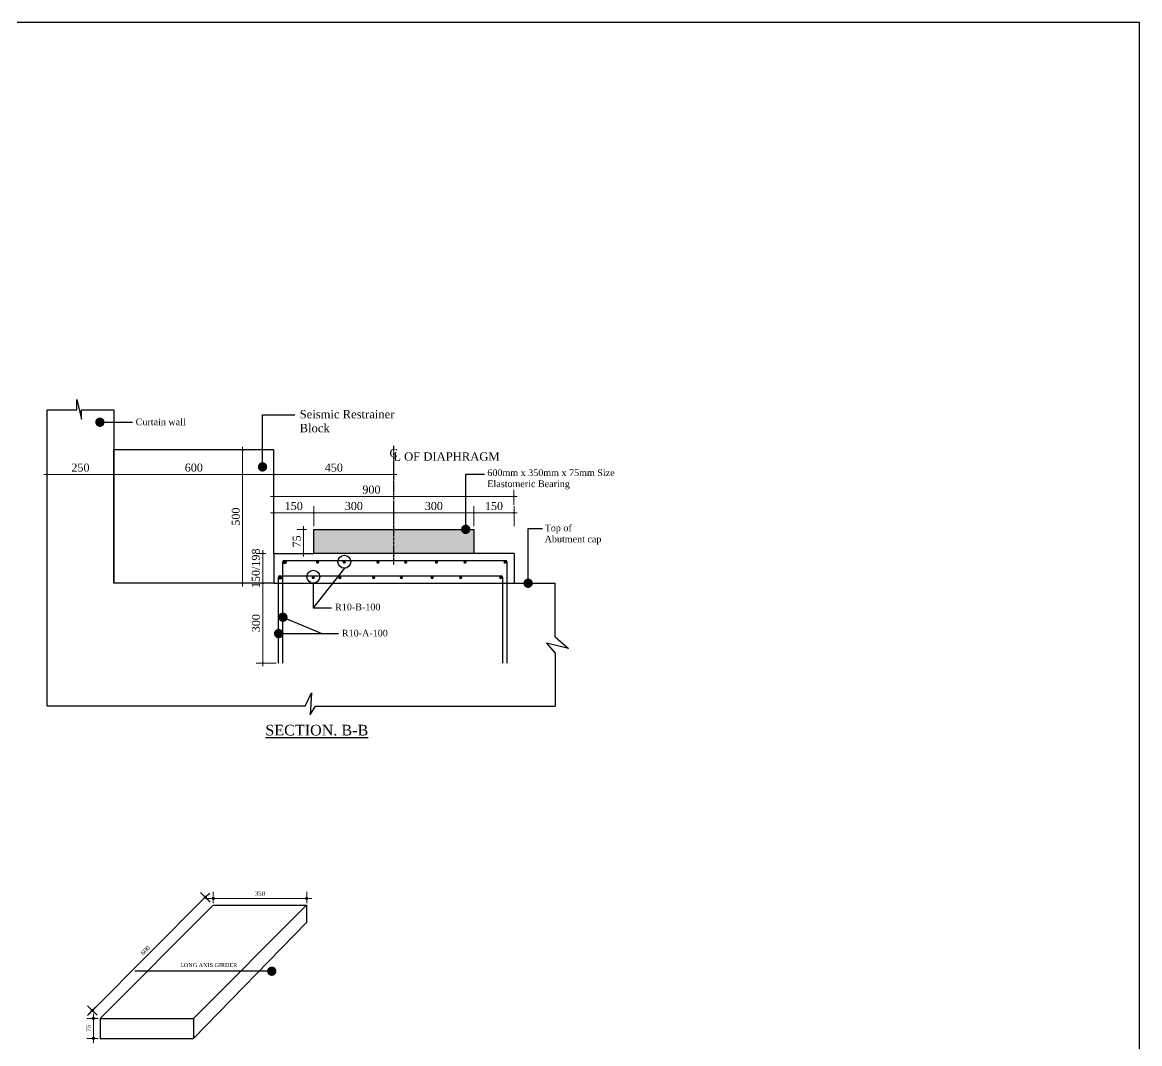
# Model space of a CAD drawing. Header units: millimetres. Extents: x -29779 to 80452, y -13100 to 39577.
# Drawn here: x 33914 to 38104, y 6681 to 10512 of the extents above; entities that cross this region are included whole.
import ezdxf

# ---------------------------------------------------------------- set-up
doc = ezdxf.new("R2010")
doc.units = ezdxf.units.MM
doc.header["$LTSCALE"] = 3
doc.linetypes.add('CENTER', pattern=[50.8, 31.75, -6.35, 6.35, -6.35])
doc.linetypes.add('HIDDEN', pattern=[9.525, 6.35, -3.175])
for name, color, linetype in [('Bearing  peat', 11, 'Continuous'), ('Center Line', 34, 'Continuous'), ('Extra Line', 70, 'Continuous'), ('Girder Line', 11, 'Continuous'), ('Hatching', 35, 'Continuous'), ('Text', 7, 'Continuous')]:
    doc.layers.add(name, color=color, linetype=linetype)
doc.layers.add('Ber', color=12, linetype='Continuous', lineweight=30)
doc.layers.add('Dimision', color=4, linetype='Continuous', lineweight=13)
doc.styles.get("Standard").update_dxf_attribs({"font": 'times.ttf'})
doc.dimstyles.new('dim_20', dxfattribs={"dimscale": 0, "dimtxt": 20, "dimasz": 0.2, "dimexe": 25, "dimexo": 10, "dimgap": 10, "dimtad": 1, "dimdec": 0, "dimtxsty": 'Standard', "dimblk": 'D_TIC', "dimcen": 0, "dimclrd": 256, "dimclre": 256, "dimclrt": 256, "dimadec": 0, "dimazin": 0, "dimtfac": 1, "dimtdec": 0, "dimtix": 1, "dimtmove": 0, "dimatfit": 3, "dimldrblk": 'DOT', "dimfxl": 50, "dimfxlon": 1, "dimlwd": -1, "dimlwe": -1, "dimarcsym": 0})
doc.dimstyles.new('ISO-25', dxfattribs={"dimtxt": 15, "dimasz": 15, "dimexe": 20, "dimexo": 10.625, "dimgap": 15, "dimtad": 1, "dimdec": 1, "dimdsep": 46, "dimtxsty": 'Standard', "dimblk": 'DOT', "dimcen": 2.5, "dimclrd": 256, "dimclre": 256, "dimclrt": 256, "dimadec": 0, "dimazin": 0, "dimtfac": 1, "dimtdec": 1, "dimtix": 1, "dimtmove": 0, "dimatfit": 3, "dimldrblk": 'DOT', "dimfxl": 1, "dimlwd": -1, "dimarcsym": 0})

# ---------------------------------------------------------------- blocks, each defined once
blk = doc.blocks.new('_Dot')
at = {"color": 0, "linetype": 'ByBlock', "lineweight": -2}
blk.add_line((-0.5, 0), (-1, 0), dxfattribs=at)
at = {"color": 0, "linetype": 'ByBlock', "const_width": 0.5}
blk.add_lwpolyline([(-0.25, 0, 1), (0.25, 0, 1)], format="xyb", close=True, dxfattribs=at)
blk = doc.blocks.new('D_TIC')
at = {"layer": 'Dimision', "ltscale": 5}
for p, q in [((-60, 0), (60, 0)), ((0, 60), (0, -60))]:
    blk.add_line(p, q, dxfattribs=at)
at = {"layer": 'Dimision', "ltscale": 5, "const_width": 20}
blk.add_lwpolyline([(-10, 0, 1), (10, 0, 1)], format="xyb", close=True, dxfattribs=at)
blk = doc.blocks.new('*D298')
at = {"layer": 'Defpoints', "color": 0, "transparency": 16777216}
for p in [(34007, 8816.2), (34007, 8775.5), (34257, 8784)]:
    blk.add_point(p, dxfattribs=at)
at = {"layer": 'Dimision', "transparency": 16777216}
for p, q in [((34007, 8785.5), (34007, 8841.2)), ((34257, 8794), (34257, 8841.2)), ((34256.8, 8816.2), (34007.2, 8816.2))]:
    blk.add_line(p, q, dxfattribs=at)
at = {"layer": 'Dimision', "transparency": 16777216, "xscale": 0.2, "yscale": 0.2, "zscale": 0.2, "rotation": 180}
blk.add_blockref('D_TIC', (34007, 8816.2), dxfattribs=at)
at = {"layer": 'Dimision', "transparency": 16777216, "xscale": 0.2, "yscale": 0.2, "zscale": 0.2}
blk.add_blockref('D_TIC', (34257, 8816.2), dxfattribs=at)
at = {"layer": 'Dimision', "transparency": 16777216, "insert": (34132, 8841.5), "char_height": 30, "attachment_point": 5}
blk.add_mtext('250', dxfattribs=at)
blk = doc.blocks.new('*D299')
at = {"layer": 'Defpoints', "color": 0, "transparency": 16777216}
for p in [(34830.9, 8519.8), (34815.5, 8407.8), (34830.9, 8407.8)]:
    blk.add_point(p, dxfattribs=at)
at = {"layer": 'Dimision', "transparency": 16777216}
for p, q in [((34820.9, 8519.8), (34790.5, 8519.8)), ((34815.5, 8519.6), (34815.5, 8408)), ((34820.9, 8407.8), (34790.5, 8407.8))]:
    blk.add_line(p, q, dxfattribs=at)
at = {"layer": 'Dimision', "transparency": 16777216, "xscale": 0.2, "yscale": 0.2, "zscale": 0.2}
for p, rotation in [((34815.5, 8519.8), 90), ((34815.5, 8407.8), 270)]:
    blk.add_blockref('D_TIC', p, dxfattribs=dict(at, rotation=rotation))
at = {"layer": 'Dimision', "transparency": 16777216, "insert": (34789.8, 8463.8), "char_height": 30, "attachment_point": 5, "rotation": 90}
blk.add_mtext('150/198', dxfattribs=at)
blk = doc.blocks.new('*D301')
at = {"layer": 'Defpoints', "color": 0, "transparency": 16777216}
for p in [(35607, 8672.1), (35307, 8621), (35607, 8619.8)]:
    blk.add_point(p, dxfattribs=at)
at = {"layer": 'Dimision', "transparency": 16777216}
for p, q in [((35307, 8631), (35307, 8697.1)), ((35307.2, 8672.1), (35606.8, 8672.1)), ((35607, 8629.8), (35607, 8697.1))]:
    blk.add_line(p, q, dxfattribs=at)
at = {"layer": 'Dimision', "transparency": 16777216, "xscale": 0.2, "yscale": 0.2, "zscale": 0.2, "rotation": 180}
blk.add_blockref('D_TIC', (35307, 8672.1), dxfattribs=at)
at = {"layer": 'Dimision', "transparency": 16777216, "xscale": 0.2, "yscale": 0.2, "zscale": 0.2}
blk.add_blockref('D_TIC', (35607, 8672.1), dxfattribs=at)
at = {"layer": 'Dimision', "transparency": 16777216, "insert": (35457, 8697.4), "char_height": 30, "attachment_point": 5}
blk.add_mtext('300', dxfattribs=at)
blk = doc.blocks.new('*D302')
at = {"layer": 'Defpoints', "color": 0, "transparency": 16777216}
for p in [(35007, 8672.1), (35007, 8619.8), (35307, 8621)]:
    blk.add_point(p, dxfattribs=at)
at = {"layer": 'Dimision', "transparency": 16777216}
for p, q in [((35007, 8629.8), (35007, 8697.1)), ((35306.8, 8672.1), (35007.2, 8672.1)), ((35307, 8631), (35307, 8697.1))]:
    blk.add_line(p, q, dxfattribs=at)
at = {"layer": 'Dimision', "transparency": 16777216, "xscale": 0.2, "yscale": 0.2, "zscale": 0.2, "rotation": 180}
blk.add_blockref('D_TIC', (35007, 8672.1), dxfattribs=at)
at = {"layer": 'Dimision', "transparency": 16777216, "xscale": 0.2, "yscale": 0.2, "zscale": 0.2}
blk.add_blockref('D_TIC', (35307, 8672.1), dxfattribs=at)
at = {"layer": 'Dimision', "transparency": 16777216, "insert": (35157, 8697.4), "char_height": 30, "attachment_point": 5}
blk.add_mtext('300', dxfattribs=at)
blk = doc.blocks.new('*D303')
at = {"layer": 'Defpoints', "color": 0, "transparency": 16777216}
for p in [(35757, 8733.6), (34857, 8692.1), (35757, 8692.1)]:
    blk.add_point(p, dxfattribs=at)
at = {"layer": 'Dimision', "transparency": 16777216}
for p, q in [((34857, 8702.1), (34857, 8758.6)), ((35757, 8702.1), (35757, 8758.6)), ((34857.2, 8733.6), (35756.8, 8733.6))]:
    blk.add_line(p, q, dxfattribs=at)
at = {"layer": 'Dimision', "transparency": 16777216, "xscale": 0.2, "yscale": 0.2, "zscale": 0.2, "rotation": 180}
blk.add_blockref('D_TIC', (34857, 8733.6), dxfattribs=at)
at = {"layer": 'Dimision', "transparency": 16777216, "xscale": 0.2, "yscale": 0.2, "zscale": 0.2}
blk.add_blockref('D_TIC', (35757, 8733.6), dxfattribs=at)
at = {"layer": 'Dimision', "transparency": 16777216, "insert": (35223, 8758.9), "char_height": 30, "attachment_point": 5}
blk.add_mtext('900', dxfattribs=at)
blk = doc.blocks.new('*D304')
at = {"layer": 'Defpoints', "color": 0, "transparency": 16777216}
for p in [(34968.3, 8609.8), (34988, 8609.8), (35512.4, 8519.8)]:
    blk.add_point(p, dxfattribs=at)
at = {"layer": 'Dimision', "transparency": 16777216}
for p, q in [((34978, 8609.8), (34943.3, 8609.8)), ((34968.3, 8520), (34968.3, 8609.6)), ((35018.3, 8519.8), (34943.3, 8519.8))]:
    blk.add_line(p, q, dxfattribs=at)
at = {"layer": 'Dimision', "transparency": 16777216, "xscale": 0.2, "yscale": 0.2, "zscale": 0.2}
for p, rotation in [((34968.3, 8609.8), 90), ((34968.3, 8519.8), 270)]:
    blk.add_blockref('D_TIC', p, dxfattribs=dict(at, rotation=rotation))
at = {"layer": 'Dimision', "transparency": 16777216, "insert": (34943, 8564.8), "char_height": 30, "attachment_point": 5, "rotation": 90}
blk.add_mtext('75', dxfattribs=at)
blk = doc.blocks.new('*D216')
at = {"layer": 'Defpoints', "color": 0, "transparency": 16777216}
for p in [(34206.1, 6775.8), (34180.9, 6700.8), (34206.1, 6700.8)]:
    blk.add_point(p, dxfattribs=at)
at = {"layer": 'Dimision', "transparency": 16777216}
for p, q in [((34196.1, 6775.8), (34155.9, 6775.8)), ((34180.9, 6775.5), (34180.9, 6701.1)), ((34196.1, 6700.8), (34155.9, 6700.8))]:
    blk.add_line(p, q, dxfattribs=at)
at = {"layer": 'Dimision', "transparency": 16777216, "xscale": 0.3, "yscale": 0.3, "zscale": 0.3}
for p, rotation in [((34180.9, 6775.8), 90), ((34180.9, 6700.8), 270)]:
    blk.add_blockref('D_TIC', p, dxfattribs=dict(at, rotation=rotation))
at = {"layer": 'Dimision', "transparency": 16777216, "insert": (34162.2, 6738.3), "char_height": 17, "attachment_point": 5, "rotation": 90}
blk.add_mtext('75', dxfattribs=at)
blk = doc.blocks.new('*D217')
at = {"layer": 'Defpoints', "color": 0, "transparency": 16777216}
for p in [(34625.9, 7204.6), (34176.3, 6805.5), (34201.8, 6780)]:
    blk.add_point(p, dxfattribs=at)
at = {"layer": 'Dimision', "transparency": 16777216}
for p, q in [((34600.2, 7229.8), (34176.6, 6805.7)), ((34618.8, 7211.6), (34582.7, 7247.7)), ((34194.7, 6787.1), (34158.7, 6823.1))]:
    blk.add_line(p, q, dxfattribs=at)
at = {"layer": 'Dimision', "transparency": 16777216, "xscale": 0.3, "yscale": 0.3, "zscale": 0.3}
for p, rotation in [((34600.4, 7230), 45.03038330018027), ((34176.3, 6805.5), 225.0303833001803)]:
    blk.add_blockref('D_TIC', p, dxfattribs=dict(at, rotation=rotation))
at = {"layer": 'Dimision', "transparency": 16777216, "insert": (34375.2, 7030.9), "char_height": 17, "attachment_point": 5, "rotation": 45.0304}
blk.add_mtext('600', dxfattribs=at)
blk = doc.blocks.new('*D347')
at = {"layer": 'Defpoints', "color": 0, "transparency": 16777216}
for p in [(34980.2, 7225.5), (34630.2, 7200.3), (34980.2, 7200.3)]:
    blk.add_point(p, dxfattribs=at)
at = {"layer": 'Dimision', "transparency": 16777216}
for p, q in [((34630.2, 7210.3), (34630.2, 7250.5)), ((34980.2, 7210.3), (34980.2, 7250.5)), ((34630.5, 7225.5), (34979.9, 7225.5))]:
    blk.add_line(p, q, dxfattribs=at)
at = {"layer": 'Dimision', "transparency": 16777216, "xscale": 0.3, "yscale": 0.3, "zscale": 0.3, "rotation": 180}
blk.add_blockref('D_TIC', (34630.2, 7225.5), dxfattribs=at)
at = {"layer": 'Dimision', "transparency": 16777216, "xscale": 0.3, "yscale": 0.3, "zscale": 0.3}
blk.add_blockref('D_TIC', (34980.2, 7225.5), dxfattribs=at)
at = {"layer": 'Dimision', "transparency": 16777216, "insert": (34805.2, 7244.1), "char_height": 17, "attachment_point": 5}
blk.add_mtext('350', dxfattribs=at)
blk = doc.blocks.new('*D313')
at = {"layer": 'Defpoints', "color": 0, "transparency": 16777216}
for p in [(34739.9, 8907.8), (34857, 8907.8), (34857, 8407.8)]:
    blk.add_point(p, dxfattribs=at)
at = {"layer": 'Dimision', "transparency": 16777216}
for p, q in [((34789.9, 8907.8), (34714.9, 8907.8)), ((34739.9, 8408), (34739.9, 8907.6)), ((34789.9, 8407.8), (34714.9, 8407.8))]:
    blk.add_line(p, q, dxfattribs=at)
at = {"layer": 'Dimision', "transparency": 16777216, "xscale": 0.2, "yscale": 0.2, "zscale": 0.2}
for p, rotation in [((34739.9, 8907.8), 90), ((34739.9, 8407.8), 270)]:
    blk.add_blockref('D_TIC', p, dxfattribs=dict(at, rotation=rotation))
at = {"layer": 'Dimision', "transparency": 16777216, "insert": (34714.6, 8657.8), "char_height": 30, "attachment_point": 5, "rotation": 90}
blk.add_mtext('500', dxfattribs=at)
blk = doc.blocks.new('*D146')
at = {"layer": 'Defpoints', "color": 0, "transparency": 16777216}
for p in [(34815.5, 8407.8), (34999.6, 8407.8), (34999.6, 8108.2)]:
    blk.add_point(p, dxfattribs=at)
at = {"layer": 'Dimision', "transparency": 16777216}
for p, q in [((34865.5, 8407.8), (34790.5, 8407.8)), ((34815.5, 8108.4), (34815.5, 8407.6)), ((34865.5, 8108.2), (34790.5, 8108.2))]:
    blk.add_line(p, q, dxfattribs=at)
at = {"layer": 'Dimision', "transparency": 16777216, "xscale": 0.2, "yscale": 0.2, "zscale": 0.2}
for p, rotation in [((34815.5, 8407.8), 90), ((34815.5, 8108.2), 270)]:
    blk.add_blockref('D_TIC', p, dxfattribs=dict(at, rotation=rotation))
at = {"layer": 'Dimision', "transparency": 16777216, "insert": (34790.2, 8258), "char_height": 30, "attachment_point": 5, "rotation": 90}
blk.add_mtext('300', dxfattribs=at)
blk = doc.blocks.new('*D314')
at = {"layer": 'Defpoints', "color": 0, "transparency": 16777216}
for p in [(35006.5, 8672.1), (34857, 8610.3), (35006.5, 8610.3)]:
    blk.add_point(p, dxfattribs=at)
at = {"layer": 'Dimision', "transparency": 16777216}
for p, q in [((34857, 8622.1), (34857, 8697.1)), ((34857.2, 8672.1), (35006.3, 8672.1)), ((35006.5, 8622.1), (35006.5, 8697.1))]:
    blk.add_line(p, q, dxfattribs=at)
at = {"layer": 'Dimision', "transparency": 16777216, "xscale": 0.2, "yscale": 0.2, "zscale": 0.2, "rotation": 180}
blk.add_blockref('D_TIC', (34857, 8672.1), dxfattribs=at)
at = {"layer": 'Dimision', "transparency": 16777216, "xscale": 0.2, "yscale": 0.2, "zscale": 0.2}
blk.add_blockref('D_TIC', (35006.5, 8672.1), dxfattribs=at)
at = {"layer": 'Dimision', "transparency": 16777216, "insert": (34931.7, 8697.4), "char_height": 30, "attachment_point": 5}
blk.add_mtext('150', dxfattribs=at)
blk = doc.blocks.new('*D147')
at = {"layer": 'Defpoints', "color": 0, "transparency": 16777216}
for p in [(35607.5, 8672.1), (35607.5, 8610.3), (35757.6, 8610.3)]:
    blk.add_point(p, dxfattribs=at)
at = {"layer": 'Dimision', "transparency": 16777216}
for p, q in [((35607.5, 8622.1), (35607.5, 8697.1)), ((35757.4, 8672.1), (35607.7, 8672.1)), ((35757.6, 8622.1), (35757.6, 8697.1))]:
    blk.add_line(p, q, dxfattribs=at)
at = {"layer": 'Dimision', "transparency": 16777216, "xscale": 0.2, "yscale": 0.2, "zscale": 0.2, "rotation": 180}
blk.add_blockref('D_TIC', (35607.5, 8672.1), dxfattribs=at)
at = {"layer": 'Dimision', "transparency": 16777216, "xscale": 0.2, "yscale": 0.2, "zscale": 0.2}
blk.add_blockref('D_TIC', (35757.6, 8672.1), dxfattribs=at)
at = {"layer": 'Dimision', "transparency": 16777216, "insert": (35682.5, 8697.4), "char_height": 30, "attachment_point": 5}
blk.add_mtext('150', dxfattribs=at)
blk = doc.blocks.new('*D150')
at = {"layer": 'Defpoints', "color": 0, "transparency": 16777216}
for p in [(35307, 8816.2), (34857, 8787.2), (35307, 8787.2)]:
    blk.add_point(p, dxfattribs=at)
at = {"layer": 'Dimision', "transparency": 16777216}
for p, q in [((34857, 8797.2), (34857, 8841.2)), ((35307, 8797.2), (35307, 8841.2)), ((34857.2, 8816.2), (35306.8, 8816.2))]:
    blk.add_line(p, q, dxfattribs=at)
at = {"layer": 'Dimision', "transparency": 16777216, "xscale": 0.2, "yscale": 0.2, "zscale": 0.2, "rotation": 180}
blk.add_blockref('D_TIC', (34857, 8816.2), dxfattribs=at)
at = {"layer": 'Dimision', "transparency": 16777216, "xscale": 0.2, "yscale": 0.2, "zscale": 0.2}
blk.add_blockref('D_TIC', (35307, 8816.2), dxfattribs=at)
at = {"layer": 'Dimision', "transparency": 16777216, "insert": (35082, 8841.5), "char_height": 30, "attachment_point": 5}
blk.add_mtext('450', dxfattribs=at)
blk = doc.blocks.new('*D178')
at = {"layer": 'Defpoints', "color": 0, "transparency": 16777216}
for p in [(34857, 8981.2), (34257, 8925.2), (34857, 8816.2)]:
    blk.add_point(p, dxfattribs=at)
at = {"layer": 'Dimision', "transparency": 16777216}
for p, q in [((34257, 8866.2), (34257, 8791.2)), ((34857, 8866.2), (34857, 8791.2)), ((34257.2, 8816.2), (34856.8, 8816.2))]:
    blk.add_line(p, q, dxfattribs=at)
at = {"layer": 'Dimision', "transparency": 16777216, "xscale": 0.2, "yscale": 0.2, "zscale": 0.2, "rotation": 180}
blk.add_blockref('D_TIC', (34257, 8816.2), dxfattribs=at)
at = {"layer": 'Dimision', "transparency": 16777216, "xscale": 0.2, "yscale": 0.2, "zscale": 0.2}
blk.add_blockref('D_TIC', (34857, 8816.2), dxfattribs=at)
at = {"layer": 'Dimision', "transparency": 16777216, "insert": (34557, 8841.5), "char_height": 30, "attachment_point": 5}
blk.add_mtext('600', dxfattribs=at)

msp = doc.modelspace()

# ---------------------------------------------------------------- hatches: boundary and pattern name
at = {"layer": 'Ber', "linetype": 'Continuous'}
for points in [[(34903.6, 8487.12, 1), (34891.1, 8487.12, 1)], [(35027.24, 8487.12, 1), (35014.74, 8487.12, 1)], [(35127.24, 8487.12, 1), (35114.74, 8487.12, 1)], [(35253.6, 8487.12, 1), (35241.1, 8487.12, 1)], [(35357.67, 8487.12, 1), (35345.17, 8487.12, 1)], [(35472.98, 8487.12, 1), (35460.48, 8487.12, 1)], [(35580.3, 8487.12, 1), (35567.8, 8487.12, 1)], [(35730.3, 8487.12, 1), (35717.8, 8487.12, 1)], [(34887.45, 8429.14, 1), (34874.95, 8429.14, 1)], [(35011.09, 8429.14, 1), (34998.59, 8429.14, 1)], [(35111.09, 8429.14, 1), (35098.59, 8429.14, 1)], [(35237.45, 8429.14, 1), (35224.95, 8429.14, 1)], [(35341.52, 8429.14, 1), (35329.02, 8429.14, 1)], [(35456.83, 8429.14, 1), (35444.33, 8429.14, 1)], [(35564.15, 8429.14, 1), (35551.65, 8429.14, 1)], [(35714.15, 8429.14, 1), (35701.65, 8429.14, 1)]]:
    msp.add_hatch(color=256, dxfattribs=at).paths.add_polyline_path(points)
at = {"layer": 'Hatching', "linetype": 'Continuous', "ltscale": 0.1}
msp.add_hatch(color=256, dxfattribs=at).paths.add_polyline_path([(35606.96, 8519.78), (35606.96, 8609.78), (35006.96, 8609.78), (35006.96, 8519.78)])

# ---------------------------------------------------------------- linework, layer by layer
at = {"layer": 'Bearing  peat', "linetype": 'Continuous'}
for p, q in [((34006.96, 8407.78), (34006.96, 9058.8)), ((34256.96, 9058.77), (34256.96, 8407.78)), ((34856.96, 8907.78), (34256.96, 8907.78)), ((34256.96, 8407.78), (34256.96, 8907.78)), ((34856.96, 8519.78), (34856.96, 8907.78)), ((34856.96, 8519.78), (35006.96, 8519.78)), ((34856.96, 8519.78), (34856.96, 8407.78)), ((35757.59, 8519.78), (35606.96, 8519.78)), ((35757.59, 8519.78), (35757.59, 8407.78)), ((34006.96, 7947.2), (34006.96, 8407.78)), ((34856.96, 8407.78), (34256.96, 8407.78)), ((35757.59, 8407.78), (35912.49, 8407.78)), ((35912.49, 8207.3), (35912.49, 8407.78)), ((34974.44, 7947.2), (34006.96, 7947.2))]:
    msp.add_line(p, q, dxfattribs=at)
at = {"layer": 'Bearing  peat', "linetype": 'Continuous', "ltscale": 3}
for p, q in [((34206.08, 6775.75), (34630.16, 7200.27)), ((34556.08, 6775.75), (34980.16, 7200.27)), ((34630.16, 7200.27), (34980.16, 7200.27)), ((34980.16, 7200.27), (34980.16, 7135.27)), ((34556.08, 6700.75), (34980.16, 7135.27)), ((34206.08, 6775.75), (34556.08, 6775.75)), ((34206.08, 6775.75), (34206.08, 6700.75)), ((34556.08, 6775.75), (34556.08, 6700.75)), ((34206.08, 6700.75), (34556.08, 6700.75))]:
    msp.add_line(p, q, dxfattribs=at)
at = {"layer": 'Bearing  peat', "linetype": 'Continuous'}
for points in [[(34006.96, 9058.8), (34118.57, 9058.8), (34118.57, 9097.23), (34136.36, 9023.42), (34136.36, 9058.77), (34256.96, 9058.77)], [(35912.49, 8207.3), (35961.78, 8162.58), (35879.82, 8183.25), (35912.3, 8145.32), (35912.3, 7947.01)], [(34974.44, 7947.2), (34998.15, 7996.49), (34993.75, 7914.53), (35013.37, 7947.01), (35912.3, 7947.01)]]:
    msp.add_lwpolyline(points, dxfattribs=at)
msp.add_lwpolyline([(35006.96, 8609.78), (35606.96, 8609.78), (35606.96, 8519.78), (35006.96, 8519.78)], close=True, dxfattribs=at)
at = {"layer": 'Ber', "linetype": 'Continuous'}
for p, q in [((34891.06, 8108.21), (34891.06, 8488.28)), ((34896.06, 8493.28), (35725.47, 8493.28)), ((35730.47, 8488.28), (35730.47, 8108.21)), ((34874.91, 8108.21), (34874.91, 8430.29)), ((34879.91, 8435.29), (35709.32, 8435.29)), ((35714.32, 8430.29), (35714.32, 8108.21))]:
    msp.add_line(p, q, dxfattribs=at)
for centre in [(34897.35, 8487.12), (34881.2, 8429.14)]:
    msp.add_circle(centre, 6.25, dxfattribs=at)
for centre, start, end in [((34896.06, 8488.28), 90, 180), ((35725.47, 8488.28), 0, 90), ((34879.91, 8430.29), 90, 180), ((35709.32, 8430.29), 0, 90)]:
    msp.add_arc(centre, 5, start, end, dxfattribs=at)
at = {"layer": 'Center Line', "linetype": 'CENTER', "ltscale": 0.1}
msp.add_line((35306.96, 8477.73), (35306.96, 8923.21), dxfattribs=at)
at = {"layer": 'Defpoints', "linetype": 'Continuous', "ltscale": 3}
msp.add_lwpolyline([(30017.4, 3410.88), (38103.52, 3410.88), (38103.52, 10511.81), (30017.4, 10511.81)], close=True, dxfattribs=at)
at = {"layer": 'Dimision'}
for p, q in [((34600.65, 7229.77), (34616.76, 7245.77)), ((34630.16, 7225.48), (34610.16, 7225.48)), ((34980.16, 7225.48), (35000.16, 7225.48)), ((34176.58, 6805.25), (34157.89, 6786.59))]:
    msp.add_line(p, q, dxfattribs=at)
at = {"layer": 'Extra Line', "color": 7, "linetype": 'HIDDEN', "ltscale": 0.1}
msp.add_line((34856.96, 8407.78), (35757.59, 8407.78), dxfattribs=at)
at = {"layer": 'Girder Line', "linetype": 'Continuous'}
msp.add_line((35006.96, 8609.78), (35606.96, 8609.78), dxfattribs=at)
at = {"layer": 'Text'}
for points in [[(35121.56, 8464.3), (35005.11, 8315.45), (35073.33, 8315.45)], [(35005.1, 8408.09), (35005.11, 8315.45), (35073.33, 8315.45)]]:
    msp.add_lwpolyline(points, dxfattribs=at)
for centre in [(35121.59, 8488.5), (35005.13, 8432.29)]:
    msp.add_circle(centre, 24.2, dxfattribs=at)

# ---------------------------------------------------------------- texts
msp.add_text('C', height=31.25, dxfattribs=at).set_placement((35290.67, 8880.4))
for s, insert, char_height, width, attachment_point in [('Seismic Restrainer Block', (34953.95, 9057.6), 31.25, 359.6979, 1), ('Curtain wall', (34339.03, 9025.53), 25, 793.0064, 1), ('L OF DIAPHRAGM', (35304.96, 8898.83), 31.25, 991.258, 1), ('600mm x 350mm x 75mm Size\\PElastomeric Bearing', (35657.68, 8834.97), 25, 793.0064, 1), ('Top of \\PAbutment cap', (35872.55, 8627.92), 25, 793.0064, 1), ('R10-B-100', (35086.86, 8331.27), 25, 793.0064, 1), ('R10-A-100', (35112.48, 8233.27), 25, 793.0064, 1), ('{\\fTimes New Roman|b0|i0|c0|p18;\\LSECTION. B-B}', (34825.2, 7876.81), 40, 1292.2059, 1), ('LONG AXIS GIRDER', (34719.88, 6983.19), 15, 634.4051, 3)]:
    msp.add_mtext(s, dxfattribs=dict(at, insert=insert, char_height=char_height, width=width, attachment_point=attachment_point))

# ---------------------------------------------------------------- dimensions: what is measured, and where the dimension line sits
at = {"layer": 'Dimision'}
for base, p1, p2, override, picture, middle in [((34856.96, 8816.2), (34256.96, 8925.19), (34856.96, 8981.19), {"dimscale": 1, "dimtxt": 30}, '*D178', (34556.96, 8841.46)), ((35306.96, 8816.2), (34856.96, 8787.18), (35306.96, 8787.18), {"dimscale": 1, "dimtxt": 30}, '*D150', (35081.96, 8841.46)), ((35006.46471874, 8672.09811563), (34856.96471874, 8610.32386599), (35006.46471874, 8610.32386599), {"dimscale": 1, "dimtxt": 30}, '*D314', (34931.71471874, 8697.35766862)), ((35606.96, 8672.1), (35306.96, 8621.03), (35606.96, 8619.78), {"dimscale": 1, "dimtxt": 30}, '*D301', (35456.96, 8697.36)), ((34980.16, 7225.48), (34630.16, 7200.27), (34980.16, 7200.27), {"dimscale": 1, "dimtxt": 17, "dimasz": 0.3}, '*D347', (34805.16, 7244.13))]:
    dim = msp.add_linear_dim(base=base, p1=p1, p2=p2, dimstyle='dim_20', override=override, dxfattribs=at)
    dim.commit()
    dim.dimension.update_dxf_attribs({"geometry": picture, "text_midpoint": middle})
for base, p1, p2, angle, override, picture, middle in [((34739.9, 8907.78), (34856.96, 8407.78), (34856.96, 8907.78), 90, {"dimscale": 1, "dimtxt": 30}, '*D313', (34714.64, 8657.78)), ((35006.96, 8672.1), (35306.96, 8621.03), (35006.96, 8619.78), 180, {"dimscale": 1, "dimtxt": 30}, '*D302', (35156.96, 8697.36)), ((35607.46, 8672.1), (35757.59, 8610.32), (35607.46, 8610.32), 180, {"dimscale": 1, "dimtxt": 30}, '*D147', (35682.53, 8697.36)), ((34815.49, 8407.78), (34999.59, 8108.21), (34999.59, 8407.78), 90, {"dimscale": 1, "dimtxt": 30}, '*D146', (34790.23, 8257.99)), ((34180.87, 6700.75), (34206.08, 6775.75), (34206.08, 6700.75), 90, {"dimscale": 1, "dimtxt": 17, "dimasz": 0.3}, '*D216', (34162.2, 6738.25))]:
    dim = msp.add_linear_dim(base=base, p1=p1, p2=p2, angle=angle, dimstyle='dim_20', override=override, dxfattribs=at)
    dim.commit()
    dim.dimension.update_dxf_attribs({"geometry": picture, "text_midpoint": middle})
for base, p1, p2, picture, middle in [((34006.96, 8816.2), (34256.96, 8783.96), (34006.96, 8775.53), '*D298', (34131.96, 8816.2)), ((35756.96, 8733.59), (34856.96, 8692.1), (35756.96, 8692.1), '*D303', (35223.04, 8733.59))]:
    dim = msp.add_linear_dim(base=base, p1=p1, p2=p2, dimstyle='dim_20', override={"dimscale": 1, "dimtxt": 30}, dxfattribs=at)
    dim.commit()
    dim.dimension.update_dxf_attribs({"geometry": picture, "text_midpoint": middle, "dimtype": 160})
for base, p1, p2, text, picture, middle in [((34968.31, 8609.78), (35512.41, 8519.78), (34988.04, 8609.78), '75', '*D304', (34968.31, 8564.78)), ((34815.49, 8407.78), (34830.89, 8519.78), (34830.89, 8407.78), '150/198', '*D299', (34815.49, 8463.78))]:
    dim = msp.add_linear_dim(base=base, p1=p1, p2=p2, angle=90, text=text, dimstyle='dim_20', override={"dimscale": 1, "dimtxt": 30}, dxfattribs=at)
    dim.commit()
    dim.dimension.update_dxf_attribs({"geometry": picture, "text_midpoint": middle, "dimtype": 160})
dim = msp.add_aligned_dim(p1=(34625.86, 7204.56), p2=(34201.79, 6780.04), distance=-35.97, dimstyle='dim_20', override={"dimscale": 1, "dimtxt": 17, "dimasz": 0.3}, dxfattribs=at)
dim.commit()
dim.dimension.update_dxf_attribs({"geometry": '*D217', "text_midpoint": (34375.19, 7030.9)})

# ---------------------------------------------------------------- leaders
at = {"layer": 'Text'}
for points in [[(34204.91, 9011.86), (34327.24, 9011.86)], [(34814.63, 8844.25), (34814.63, 9039.81), (34935.28, 9039.81)], [(35576.63, 8609.96), (35576.63, 8816.99), (35647.29, 8816.99)], [(35810.52, 8407.78), (35810.52, 8613.44), (35864.81, 8613.44)], [(34891.06, 8280.25), (35037.31, 8218.9)], [(34874.91, 8218.9), (35099.7, 8218.9)], [(34849.35, 6952.53), (34335.98, 6952.53)]]:
    msp.add_leader(points, dimstyle='ISO-25', override={"dimasz": 35, "dimtad": 0}, dxfattribs=at)

doc.saveas('drawing.dxf')
